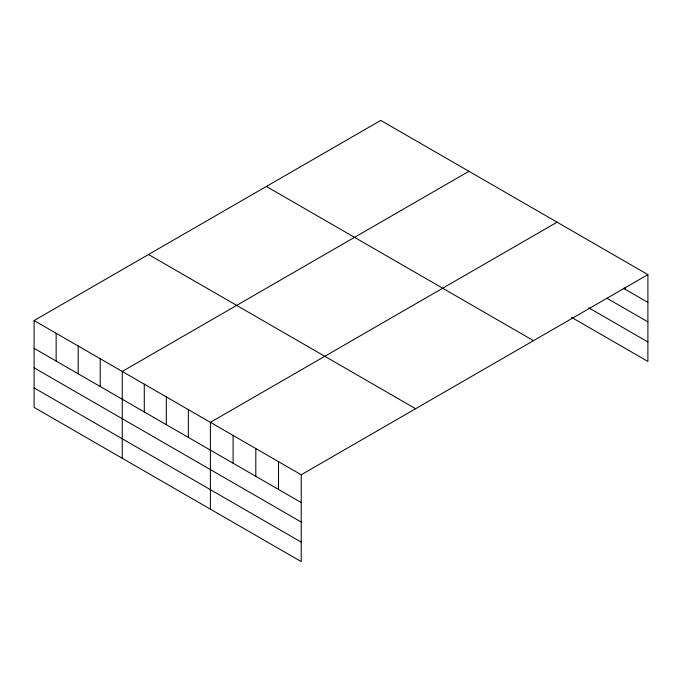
<?xml version="1.0" encoding="UTF-8"?>
<svg xmlns="http://www.w3.org/2000/svg" width="682" height="682" viewBox="0 0 682 682"><rect width="100%" height="100%" fill="white"/><g stroke="black" fill="none" stroke-linecap="round" stroke-linejoin="round"><path stroke-width="1.02" d="M571.61 317.403L647.9 361.443L647.9 274.616L380.778 120.399L34.1 320.557L34.1 407.384L301.222 561.601L301.222 474.774L34.1 320.557M468.926 171.293L122.249 371.443L122.249 458.27M557.083 222.187L210.397 422.337L210.397 509.164M301.222 474.774L647.9 274.616M623.382 288.247L647.9 302.399M607.031 298.29L647.9 321.887M588.864 307.88L647.9 341.963M266.372 186.45L533.495 340.668M148.505 254.505L415.628 408.723M34.1 348.34L301.222 502.557M34.1 367.82L301.222 522.045M34.1 387.896L301.222 542.113M625.198 287.233L625.198 289.296M278.512 461.663L278.512 489.446M255.81 448.56L255.81 476.343M233.108 435.448L233.108 463.231M188.36 409.618L188.36 437.401M166.323 396.89L166.323 424.673M144.286 384.171L144.286 411.954M100.211 358.723L100.211 386.506M78.174 345.996L78.174 373.787M56.137 333.276L56.137 361.059"/></g></svg>
